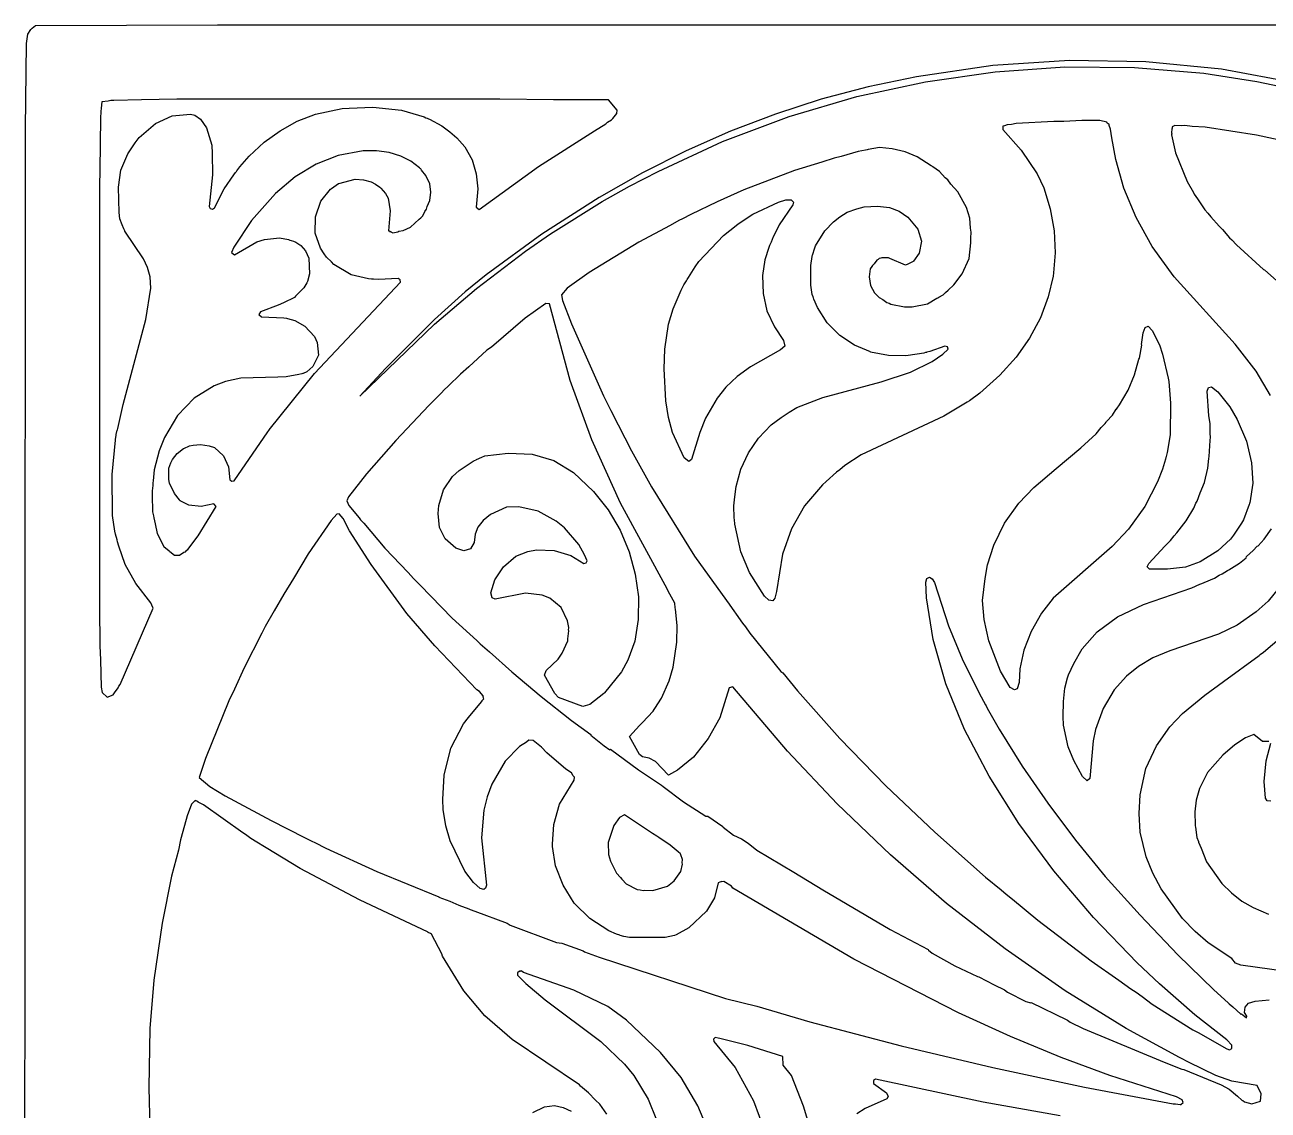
# Model space of a CAD drawing. Header units: millimetres. Extents: x 0 to 300, y 0 to 300.
# Drawn here: x 0 to 175.5, y 146.5 to 299.6 of the extents above; entities that cross this region are included whole.
import ezdxf

# ---------------------------------------------------------------- set-up
doc = ezdxf.new("R2010")
doc.units = ezdxf.units.MM
doc.layers.add('CUT', color=7, linetype='CONTINUOUS')

msp = doc.modelspace()

# ---------------------------------------------------------------- linework, layer by layer
at = {"layer": 'CUT'}
for points in [[(279.572, 0.1191), (2.5999, 0.0003), (1.9464, 0.0001), (0.0715, 1.875), (0.07, 7.8718), (0.0686, 13.8848), (0.0526, 79.912), (0.0454, 109.8495), (0.1191, 284.9896), (0.2976, 296.9865), (0.4558, 298.3313), (0.8782, 298.9577), (1.072, 299.1638), (1.5572, 299.5236), (27.2191, 299.6129), (245.5886, 299.6272)], [(179.5114, 291.4223), (168.9397, 293.3579), (158.2489, 294.4002), (147.4688, 294.6087), (136.6588, 293.894), (125.8787, 292.3157), (119.0592, 290.8863), (112.4184, 289.1293), (105.9563, 287.0447), (99.6431, 284.6326), (93.3894, 281.8631), (87.2251, 278.766), (81.0905, 275.2819), (73.0203, 270.1002), (65.1585, 264.3826), (62.1806, 261.9705), (57.8626, 258.0396), (50.9538, 251.1606), (47.3207, 247.2595), (57.8328, 257.4142), (63.7887, 262.4469), (70.6975, 267.7179), (74.2413, 270.13), (81.5372, 274.6863), (85.3787, 276.8602), (89.399, 278.9447), (98.5114, 283.1734), (107.892, 286.6874), (117.4511, 289.5164), (127.1592, 291.601), (136.9864, 293.0006), (146.8136, 293.6855), (156.6408, 293.5962), (166.4084, 292.7921), (173.9128, 291.6307), (181.3279, 290.0822)], [(175.8454, 247.33), (173.7924, 250.7833), (170.8579, 254.5758), (162.2594, 264.0965), (159.1489, 268.3424), (156.8722, 272.4442), (155.1359, 276.5734), (153.996, 280.6486), (153.4198, 283.693), (153.2757, 284.9304), (153.0879, 285.447), (153.0564, 285.6134), (152.9278, 285.6623), (152.7639, 285.777), (152.7403, 285.8772), (151.7382, 286.1471), (149.2001, 286.1203), (146.688, 286.001), (145.2468, 286.0013), (139.9386, 285.7053), (139.2914, 285.5787), (138.6659, 285.5236), (138.2805, 285.381), (138.0577, 285.3374), (138.0473, 284.8764), (140.667, 281.9309), (142.918, 278.6282), (143.8223, 276.6394), (144.7281, 273.675), (145.2905, 270.5671), (145.4441, 267.4432), (145.2058, 264.6514), (145.1427, 264.1726), (144.4454, 261.2322), (143.3588, 258.2857), (141.827, 255.4382), (139.9343, 252.7394), (137.6594, 250.1975), (134.8144, 247.6837), (133.3332, 246.5812), (133.0413, 246.3984), (129.7485, 244.4186), (118.0531, 238.9427), (115.7519, 237.4663), (115.053, 236.8647), (114.5882, 236.5341), (113.1447, 235.2221), (112.5878, 234.7427), (110.0781, 231.7562), (108.2256, 228.5151), (106.9684, 224.948), (106.1057, 219.6628), (105.8853, 218.7497), (105.5946, 218.3801), (105.0316, 218.4531), (104.4171, 219.0238), (102.3088, 222.3712), (101.0775, 225.2603), (100.2221, 229.1653), (100.1715, 229.8435), (100.1588, 230.014), (100.1564, 230.0466), (100.1547, 230.0692), (100.0997, 231.7587), (100.2251, 233.0396), (100.416, 234.4972), (101.1069, 236.946), (102.171, 239.2332), (103.5749, 241.296), (105.36, 243.1733), (106.7694, 244.2331), (107.9126, 245.0043), (109.0049, 245.6219), (112.6716, 247.0556), (120.8688, 249.2455), (125.043, 250.6357), (128.1062, 252.1528), (129.6068, 253.1546), (130.3368, 253.8685), (130.2361, 254.1831), (129.8922, 254.3033), (127.7547, 253.5458), (127.3399, 253.4322), (127.2903, 253.4186), (127.1459, 253.379), (126.8943, 253.3101), (124.7032, 252.9702), (124.3288, 252.9495), (121.9267, 252.9773), (119.3948, 253.4709), (119.3806, 253.4747), (117.1141, 254.4305), (115.0549, 255.7936), (113.2785, 257.6077), (111.9218, 259.7313), (111.409, 260.9125), (111.3448, 261.0947), (111.3094, 261.1955), (111.2862, 261.2613), (111.1673, 261.5991), (110.9579, 262.9202), (110.9579, 265.667), (111.1389, 266.9439), (111.1618, 267.0182), (111.2007, 267.1449), (111.2893, 267.433), (111.4337, 267.9028), (111.6272, 268.4489), (112.9588, 270.5447), (114.1707, 271.8216), (115.0751, 272.5511), (116.1068, 273.1889), (117.473, 273.6944), (118.5105, 273.9388), (120.3634, 274.061), (122.0831, 273.8781), (123.4292, 273.3609), (124.663, 272.4761), (126.0435, 270.8047), (126.5645, 269.0935), (126.251, 267.4303), (125.4624, 266.3063), (125.4021, 266.2297), (124.6432, 265.853), (124.3454, 265.726), (122.0938, 266.6615), (121.906, 266.7695), (121.7928, 266.7611), (120.9967, 266.7654), (120.8196, 266.6888), (120.6007, 266.6726), (120.4712, 266.538), (120.2688, 266.4504), (119.8863, 265.9305), (119.6508, 265.686), (119.5847, 265.5207), (119.3385, 265.186), (119.1822, 264.0844), (119.3981, 262.8751), (119.9713, 261.8142), (120.6253, 261.1757), (121.1043, 260.8997), (121.6772, 260.4523), (122.0264, 260.3684), (122.2604, 260.2336), (124.1986, 259.8315), (125.2428, 259.8276), (127.4148, 260.2638), (128.7598, 261.0479), (128.8718, 261.0958), (129.0221, 261.2009), (129.6271, 261.5536), (129.9205, 261.8291), (129.9725, 261.8655), (130.3361, 262.2193), (131.1287, 262.9635), (132.3219, 264.5123), (133.3213, 266.647), (133.5605, 268.8625), (133.5321, 269.5561), (133.5866, 270.3687), (133.4744, 270.9658), (133.4174, 272.3598), (132.9163, 273.8417), (131.704, 276.0629), (130.7209, 277.1717), (130.2792, 277.757), (129.943, 278.0489), (129.1425, 278.9516), (128.1831, 279.5764), (128.1122, 279.6379), (127.9557, 279.7246), (125.9879, 281.0061), (124.2617, 281.712), (122.4498, 282.1605), (120.6671, 282.3066), (119.0666, 282.0263), (118.901, 282.0158), (118.6855, 281.9596), (117.6461, 281.7776), (115.2508, 281.0636), (114.2399, 280.7998), (112.5367, 280.2545), (108.669, 279.1016), (101.4894, 276.3424), (97.7615, 274.6726), (94.0131, 272.8874), (92.8498, 272.2657), (92.3278, 272.0299), (91.1072, 271.3343), (86.6692, 268.9624), (79.6881, 264.6846), (76.5611, 262.4742), (75.7983, 261.5602), (75.9397, 260.7274), (77.1782, 257.4269), (81.6988, 247.2859), (82.6937, 245.3335), (82.7335, 245.247), (82.8425, 245.0415), (85.6503, 239.5316), (88.476, 234.4451), (94.5497, 224.6795), (99.0447, 218.4102), (99.1341, 218.2802), (99.1869, 218.2119), (101.3252, 215.2294), (101.7658, 214.6855), (102.353, 213.7874), (106.7306, 208.3974), (107.0099, 208.2111), (109.0677, 205.6706), (115.0789, 198.9457), (121.5536, 192.2631), (128.4573, 185.716), (135.6284, 179.3777), (137.8104, 177.5827), (138.5268, 176.9573), (139.4164, 176.2616), (143.0073, 173.3076), (150.5173, 167.5858), (154.4179, 164.8523), (156.1378, 163.6008), (156.8763, 163.1295), (157.707, 162.5473), (157.7129, 162.5371), (159.1125, 161.4353), (164.8897, 157.832), (165.6479, 157.4694), (169.6691, 155.1562), (170.0706, 155.0245), (170.3622, 155.1871), (170.3615, 155.651), (169.6814, 156.4066), (165.1449, 159.962), (160.166, 164.3145), (157.0229, 167.2784), (150.8365, 173.673), (145.2581, 180.2643), (140.3191, 186.9696), (136.1281, 193.6277), (132.6656, 200.2217), (130.0069, 206.6696), (128.2117, 212.914), (127.2808, 218.81), (127.19, 221.0196), (127.3541, 221.513), (127.7148, 221.6795), (128.1047, 221.4767), (128.4228, 220.9592), (130.389, 214.8277), (132.2995, 210.1994), (134.7051, 205.3299), (135.6226, 203.6784), (135.6873, 203.5448), (135.8677, 203.2372), (137.5192, 200.2645), (140.7993, 195.0457), (144.398, 189.8119), (148.3137, 184.5909), (152.5083, 179.4735), (157.4174, 173.9986), (162.7488, 168.429), (167.836, 163.461), (169.867, 161.6446), (169.982, 161.4948), (170.5071, 161.0721), (171.6285, 160.0693), (171.726, 160.0911), (172.4239, 159.5294), (172.4834, 159.7676), (172.1474, 160.265), (172.2352, 161.0489), (172.719, 161.5935), (173.6682, 161.8836), (175.6582, 162.0802)], [(177.9981, 283.1493), (173.8634, 284.071), (166.6371, 285.1966), (164.7635, 285.2964), (163.7372, 285.4334), (163.221, 285.3786), (162.3152, 285.4269), (161.9655, 285.2206), (161.9494, 285.0002), (161.9096, 284.9497), (161.8607, 284.4138), (161.8958, 284.268), (161.8846, 284.114), (162.4153, 281.5828), (164.0556, 277.5401), (164.967, 275.9731), (165.0386, 275.7583), (165.5248, 275.0936), (166.5868, 273.5487), (167.0036, 273.0719), (167.3912, 272.5422), (168.5824, 271.2435), (168.7173, 271.0653), (169.038, 270.7448), (170.0641, 269.5709), (170.3774, 269.2867), (171.0242, 268.5815), (174.8658, 265.0973), (175.0056, 265.0873), (178.4119, 261.9967)], [(176.8945, 220.0561), (175.4831, 218.3401), (173.7933, 216.7956), (171.1427, 214.9075), (168.503, 213.6491), (161.6386, 211.3014), (159.2498, 210.3), (157.2253, 209.1099), (155.5264, 207.7309), (153.7908, 205.7845), (152.2067, 203.1664), (151.1322, 200.2041), (150.8046, 198.6052), (150.3232, 193.2801), (149.9467, 192.9778), (149.3239, 193.5937), (148.0591, 195.8189), (147.2946, 197.7468), (146.6381, 200.8194), (146.5709, 202.0207), (146.6261, 204.1573), (146.813, 206.0637), (147.1259, 207.313), (147.127, 207.3161), (147.1327, 207.3318), (147.1375, 207.345), (147.3497, 207.9286), (148.06, 209.5443), (149.2555, 211.5838), (151.3852, 213.9796), (154.2244, 216.1193), (157.9284, 217.8486), (164.711, 220.2198), (165.8732, 220.704), (166.1612, 220.8059), (166.4764, 220.9554), (167.9272, 221.5599), (168.609, 221.9666), (169.0077, 222.1557), (169.7766, 222.6428), (169.9426, 222.7293), (170.1051, 222.8509), (170.3329, 222.9952), (171.4709, 223.6742), (172.3941, 224.4485), (172.4647, 224.6249), (173.3965, 225.4504), (173.9341, 226.0571), (174.0915, 226.1161), (174.9551, 227.069), (175.9974, 228.5282)], [(178.054, 166.0562), (171.6257, 166.9742), (170.8763, 167.2184), (170.3811, 167.8847), (167.0446, 170.1297), (165.1803, 171.6903), (163.4094, 173.5515), (160.4124, 177.7229), (159.23, 179.9399), (158.2972, 182.2211), (157.4438, 185.7236), (157.2949, 188.3353), (157.4438, 190.9879), (158.2532, 194.6884), (159.7264, 197.9145), (161.6401, 200.5993), (163.3949, 202.4611), (166.5433, 205.0753), (169.1783, 206.9928), (174.2514, 210.6704), (174.3883, 210.7842), (174.8596, 211.1272), (177.3846, 213.2978)], [(175.6145, 198.5331), (174.7132, 198.5315), (173.4717, 199.5159), (172.2989, 199.0308), (170.7826, 198.0363), (169.0959, 196.5822), (166.9244, 194.1401), (165.7971, 191.9), (165.361, 190.2606), (165.1609, 188.5732), (165.1875, 186.73), (165.1933, 186.6914), (165.1896, 186.6348), (165.2296, 186.448), (165.4532, 184.9503), (165.6693, 184.3948), (165.6877, 184.3091), (166.0275, 183.4747), (166.787, 181.5231), (168.9616, 178.4795), (170.311, 177.1555), (171.8052, 176.0093), (173.4012, 175.0892), (175.5424, 174.1771)], [(175.8751, 190.0893), (175.3806, 190.1436), (175.1143, 190.5223), (174.9545, 192.8633), (175.2232, 195.7961), (175.8912, 198.2819)], [(82.1905, 145.9591), (81.2075, 147.3246), (80.582, 147.9112), (79.5925, 148.9686), (78.474, 149.888), (78.2989, 150.0522), (68.8258, 156.4949), (64.9699, 159.8092), (61.9722, 163.3204), (58.9908, 168.2342), (58.8867, 168.5374), (57.409, 171.3494), (57.2924, 171.4045), (57.2893, 171.4105), (56.9749, 171.5567), (56.9438, 171.608), (47.2524, 176.1694), (38.9169, 180.5976), (34.0785, 183.4922), (32.5237, 184.4566), (32.1868, 184.6882), (31.952, 184.8496), (31.1594, 185.3944), (30.8175, 185.6294), (25.242, 189.5708), (24.5124, 189.9635), (24.2784, 190.1243), (24.2291, 190.116), (24.071, 190.2011), (23.5407, 189.6957), (22.949, 188.0412), (22.8184, 187.5327), (22.0312, 184.6646), (21.7042, 183.1957), (20.7547, 179.4997), (19.4146, 172.8885), (18.2258, 164.8325), (17.6914, 158.0343), (17.5426, 149.7077), (17.6608, 143.9642)], [(97.0309, 142.3124), (95.0115, 147.1193), (92.6592, 151.0889), (89.7436, 154.6595), (84.9559, 159.1815), (82.3061, 161.116), (77.495, 163.4159), (70.4027, 165.9118), (70.1055, 166.1391), (69.9483, 166.0717), (69.8679, 166.1), (69.5691, 165.8905), (69.5749, 165.5256), (70.754, 164.3558), (73.4538, 162.0721), (81.3365, 156.1825), (84.681, 152.9873), (86.0049, 151.3894), (88.0163, 148.051), (89.1798, 145.1267)], [(111.4157, 142.1009), (109.952, 147.0562), (108.2455, 151.3807), (107.0418, 152.8425), (107.0222, 154.0508), (102.0633, 155.6332), (98.1298, 156.6047), (97.897, 156.67), (97.8883, 156.6643), (97.4721, 156.7671), (97.2366, 156.5365), (97.2623, 156.2078), (100.2705, 152.5188), (102.8668, 147.8035), (106.8885, 137.0239)], [(146.1691, 145.7198), (135.3059, 147.6506), (120.1044, 150.8765), (119.7982, 150.682), (119.8031, 150.2864), (121.664, 148.9698), (121.8588, 148.4365), (121.6927, 148.1104), (118.6113, 146.7262), (117.4739, 146.0014)], [(71.7087, 146.1563), (73.3981, 146.9516), (74.7982, 147.1365), (76.0269, 146.8955), (77.1494, 146.3373)]]:
    msp.add_lwpolyline(points, dxfattribs=at)
for points in [[(13.0957, 242.4801), (13.1438, 242.6897), (13.9184, 246.0694), (17.125, 258.0436), (17.8042, 262.4806), (17.7183, 264.0817), (17.3717, 265.4095), (16.7643, 266.6267), (14.1504, 270.5068), (14.1309, 270.5538), (14.0935, 270.6444), (13.999, 270.8728), (13.7663, 271.4351), (13.471, 272.2373), (13.3411, 273.1628), (13.2815, 276.738), (13.5922, 279.1073), (14.5591, 281.4129), (15.6271, 283.0045), (16.1834, 283.7178), (18.4895, 285.7138), (20.8529, 286.8005), (23.3987, 287.0147), (24.0483, 286.8696), (24.8114, 286.3248), (25.6915, 285.116), (26.4166, 282.6514), (26.4891, 281.4856), (26.5345, 278.4478), (26.0698, 273.9859), (26.1932, 273.713), (26.5121, 273.6117), (26.7919, 273.7953), (28.1902, 276.4714), (29.5244, 278.464), (29.7794, 278.7935), (29.8972, 278.9456), (29.9761, 279.0475), (30.4042, 279.6005), (31.6974, 281.1259), (33.8364, 283.0822), (36.0518, 284.6773), (38.4507, 286.0295), (41.0602, 287.0432), (44.8098, 287.8197), (45.809, 287.88), (49.1503, 287.9985), (53.1846, 287.6041), (56.3804, 286.6357), (56.6444, 286.5256), (56.8173, 286.4535), (56.99, 286.3814), (57.1624, 286.3095), (58.898, 285.4049), (60.0215, 284.5478), (61.0072, 283.6782), (62.1125, 282.4314), (63.1469, 280.6058), (63.7556, 278.6286), (63.9682, 276.4736), (63.7191, 273.9265), (64.1497, 273.5781), (72.5405, 279.651), (80.4229, 284.6934), (82.0546, 285.6784), (82.2835, 285.8835), (82.8548, 286.249), (82.8949, 286.2986), (82.9369, 286.3251), (83.0049, 286.4346), (83.5667, 287.1295), (83.6138, 287.5707), (82.4276, 289.0649), (74.6265, 289.0733), (67.0928, 289.1578), (21.4757, 289.128), (16.4827, 289.0328), (12.6148, 288.9795), (12.437, 288.9557), (12.1558, 288.9503), (11.8202, 288.8732), (10.9266, 288.7537), (10.8337, 287.8727), (10.7521, 287.4012), (10.7462, 287.0434), (10.7228, 286.8216), (10.6708, 282.4449), (10.5742, 276.5593), (10.5761, 274.4857), (10.5742, 274.3257), (10.5742, 215.9615), (10.6323, 213.5502), (10.6337, 212.0347), (10.7166, 210.0533), (10.81, 206.1753), (10.9538, 205.4268), (11.6411, 204.7794), (12.4916, 205.1034), (12.6914, 205.3976), (12.6941, 205.3992), (13.229, 206.1101), (13.3228, 206.3271), (13.4916, 206.5756), (18.1495, 217.3282), (18.1119, 217.4115), (18.1145, 217.4173), (18.1007, 217.4365), (17.8116, 218.0782), (15.6951, 220.7947), (14.1881, 223.4818), (13.2886, 226.1001), (13.1291, 226.7014), (13.0577, 226.9702), (12.8511, 227.7487), (12.7294, 228.2073), (12.418, 230.402), (12.3886, 236.1654), (12.8272, 241.0186), (12.9066, 241.5426), (12.9202, 241.6319), (12.9328, 241.7156), (12.9479, 241.815), (13.0898, 242.4543), (13.0918, 242.4628)], [(22.4538, 239.8473), (22.4956, 239.8732), (23.2889, 240.2175), (23.7918, 240.3428), (24.8304, 240.4401), (26.0418, 240.2473), (26.8021, 239.9744), (28.0609, 238.8396), (28.7628, 237.2749), (28.9789, 235.4527), (29.2373, 235.2375), (29.5669, 235.3037), (34.3455, 242.2196), (34.4902, 242.4151), (34.5216, 242.4574), (34.5308, 242.47), (34.5334, 242.4734), (40.9035, 250.4581), (53.0482, 263.3343), (53.0191, 263.6718), (52.7366, 263.8589), (49.9562, 263.7158), (49.2469, 263.745), (49.0198, 263.7544), (48.9669, 263.7566), (48.5437, 263.774), (46.0718, 264.3595), (43.6621, 265.815), (43.2984, 266.1765), (42.633, 266.8466), (42.2995, 267.3282), (41.7679, 268.1359), (41.036, 270.2407), (41.0395, 272.5481), (41.8193, 274.7485), (43.193, 276.4439), (43.2986, 276.5384), (44.3197, 277.2255), (44.3491, 277.2418), (46.6547, 277.8433), (47.8316, 277.7811), (48.904, 277.475), (48.9287, 277.4651), (49.537, 277.1361), (50.1522, 276.7146), (50.2683, 276.6022), (50.9311, 275.8289), (51.3282, 275.1771), (51.5795, 273.3683), (51.3836, 270.5774), (51.491, 270.5537), (51.5016, 270.4959), (51.7001, 270.4728), (51.7143, 270.4079), (51.9861, 270.2919), (52.6674, 270.4264), (52.824, 270.5002), (53.4151, 270.5943), (54.4535, 271.0833), (55.6778, 272.2148), (55.9183, 272.4154), (55.9521, 272.4684), (56.2013, 272.6987), (56.4702, 273.2785), (56.7049, 273.6454), (56.7982, 273.9855), (57.1958, 274.8428), (57.3476, 276.0071), (57.2019, 277.1768), (56.6482, 278.3954), (56.0365, 279.1079), (55.9047, 279.293), (55.8217, 279.3582), (55.7209, 279.4756), (54.5335, 280.4021), (53.1097, 281.1004), (51.4733, 281.5973), (49.6591, 281.8619), (47.8074, 281.8619), (44.2723, 281.1905), (41.1753, 279.9545), (38.1985, 278.1687), (35.3954, 275.8346), (32.0401, 272.0378), (29.5245, 268.2527), (29.2184, 267.5225), (29.6351, 267.1742), (32.7692, 268.9943), (33.8683, 269.3265), (35.9781, 269.5652), (37.2536, 269.3311), (37.4475, 269.2626), (37.6327, 269.1972), (37.939, 269.089), (38.2799, 268.9685), (38.8443, 268.6157), (38.9344, 268.5242), (38.9511, 268.5073), (38.9627, 268.4955), (38.9742, 268.4838), (39.628, 267.7519), (40.1139, 266.7013), (40.2348, 264.5018), (39.9206, 263.4216), (39.8474, 263.2496), (39.4024, 262.5137), (39.3034, 262.4126), (39.1988, 262.3057), (39.1313, 262.2368), (38.2437, 261.3301), (38.0878, 261.1841), (36.5293, 260.405), (35.8025, 260.0848), (33.2906, 259.1595), (33.0809, 258.7452), (33.4168, 258.4246), (36.58, 258.3094), (36.9893, 258.2484), (37.1138, 258.2219), (38.1265, 257.8982), (39.554, 257.1056), (40.8972, 255.6767), (41.3107, 254.8352), (41.479, 253.0477), (40.6787, 251.4284), (39.8287, 250.6694), (39.3208, 250.4281), (39.2875, 250.4203), (39.1233, 250.3815), (38.7239, 250.2873), (38.6856, 250.2783), (36.9439, 249.9879), (35.7425, 249.9173), (30.5396, 249.7894), (28.3749, 249.3282), (26.7628, 248.7145), (23.915, 246.9599), (21.5686, 244.5246), (19.7365, 241.4125), (18.9855, 239.5213), (18.312, 236.8475), (18.1578, 235.283), (18.1119, 235.0217), (18.0933, 234.6287), (18.0188, 233.8727), (18.0305, 233.2999), (17.991, 232.463), (18.0629, 231.7258), (18.0796, 230.9171), (18.1947, 230.3746), (18.226, 230.054), (18.4357, 229.2397), (18.7259, 227.8723), (19.6394, 226.0439), (20.4073, 225.4142), (20.4545, 225.3608), (20.4898, 225.3466), (21.1632, 224.7944), (21.8666, 224.7939), (22.4673, 225.209), (22.7275, 225.2648), (22.9214, 225.5228), (23.0554, 225.6154), (24.4887, 227.5501), (27.0522, 231.6611), (26.6928, 232.0501), (24.943, 231.6836), (23.1995, 231.8417), (22.0467, 232.4292), (22.0067, 232.4666), (21.9987, 232.4741), (21.9968, 232.4759), (21.9826, 232.4891), (21.9317, 232.5368), (21.8911, 232.5748), (21.8612, 232.6028), (21.141, 233.4849), (20.4465, 234.9641), (20.362, 235.4678), (20.3422, 236.7683), (20.3855, 237.069), (20.6546, 237.8305), (20.8728, 238.3092), (21.541, 239.1347), (22.4361, 239.8363), (22.4393, 239.8383), (22.4434, 239.8409)], [(106.4875, 271.4105), (105.9482, 270.2491), (105.6299, 269.7194), (105.3453, 268.9506), (105.1446, 268.5184), (104.8652, 267.654), (104.7653, 267.3841), (104.7507, 267.2999), (104.4885, 266.4886), (104.1403, 264.2614), (104.2274, 261.7435), (104.7779, 259.2942), (105.8594, 257.0033), (107.1022, 255.1148), (107.2795, 254.2925), (106.6973, 253.756), (102.438, 251.4019), (100.5628, 250.0253), (98.9541, 248.5062), (97.7242, 246.9806), (96.1147, 244.1411), (95.2815, 242.1175), (94.1282, 238.2958), (93.7307, 238.0024), (93.094, 238.5395), (91.4606, 242.1091), (90.8593, 244.2495), (90.4996, 246.5964), (90.2617, 251.0876), (90.3521, 253.8661), (90.8898, 257.3915), (91.5536, 259.5747), (92.659, 262.2118), (93.054, 262.9391), (93.4156, 263.5164), (93.5319, 263.7021), (93.7206, 264.0033), (94.6403, 265.4716), (95.1721, 266.2237), (98.6273, 269.8875), (100.4294, 271.3419), (100.7185, 271.5619), (102.802, 272.9119), (106.384, 274.6128), (107.4238, 274.9249), (108.1882, 274.9357), (108.5002, 274.594), (108.4384, 274.2394)], [(65.6297, 211.1581), (68.7456, 208.3516), (72.9185, 204.8642), (77.2023, 201.473), (79.8977, 199.4896), (79.9291, 199.4338), (81.7754, 197.8852), (82.6093, 197.3492), (82.7077, 197.4218), (86.6572, 194.5156), (89.9043, 192.341), (89.916, 192.3178), (90.07, 192.2161), (90.1137, 192.1676), (93.0023, 189.9937), (96.1589, 187.9985), (96.4475, 187.9591), (98.5639, 186.5417), (98.571, 186.45), (100.0302, 185.3183), (101.1816, 184.7887), (102.1059, 184.1697), (103.3655, 183.1742), (108.5765, 180.1042), (112.6481, 177.5752), (122.1664, 172.013), (127.5383, 169.1472), (127.5463, 169.0588), (128.0824, 168.6419), (131.2688, 166.8849), (134.4849, 165.3662), (134.6901, 165.332), (136.8464, 164.1816), (138.281, 163.5018), (138.7136, 163.1625), (141.3044, 161.8224), (141.9893, 161.6437), (142.0718, 161.6953), (147.1126, 159.2422), (147.2075, 159.2019), (147.5581, 158.9338), (149.3746, 158.0404), (160.8099, 153.2757), (163.3412, 152.293), (163.5981, 152.2563), (168.8675, 150.0762), (170.0147, 149.4552), (171.1951, 148.4661), (171.7839, 147.9164), (171.9305, 147.85), (172.1566, 147.6606), (173.1919, 147.3866), (174.4193, 147.7764), (174.5067, 148.7848), (173.9525, 149.9633), (170.3661, 150.6037), (168.1194, 151.3827), (164.3631, 153.2045), (163.0731, 153.9011), (163.0131, 153.9228), (155.4834, 158.014), (146.8674, 163.3513), (138.403, 169.2829), (130.1322, 175.6794), (122.2015, 182.5359), (114.6746, 189.7343), (107.6839, 197.1414), (99.9793, 206.2518), (99.4519, 206.0909), (98.1139, 201.8656), (96.4597, 198.9416), (94.3865, 196.3235), (92.1496, 194.4746), (90.8748, 193.788), (89.0478, 195.6727), (88.159, 196.1569), (87.2156, 196.3469), (86.7977, 196.6774), (85.3863, 199.2244), (86.7956, 200.7899), (87.2251, 201.1908), (88.714, 202.7988), (88.8336, 203.054), (88.9393, 203.1713), (89.8768, 204.6106), (90.9834, 207.0566), (91.5491, 209.0217), (92.0477, 212.5132), (92.1071, 214.8643), (91.877, 217.1831), (91.7997, 217.3681), (91.7766, 218.0531), (90.8142, 219.7255), (90.6773, 220.0531), (84.1169, 232.1614), (80.0359, 241.068), (76.9868, 249.4385), (74.0741, 260.2774), (73.5458, 260.3103), (70.6726, 258.2573), (65.9182, 254.1509), (65.2285, 253.7386), (62.7048, 251.3754), (61.5165, 250.3491), (59.8013, 248.6566), (59.2288, 248.1205), (58.8364, 247.7045), (57.033, 245.9249), (52.3921, 240.9867), (48.26, 236.29), (45.7128, 233.0603), (45.4652, 232.4908), (45.7708, 231.8307), (47.2248, 230.0957), (47.4348, 229.8091), (47.874, 229.321), (50.8372, 225.7851), (54.1206, 222.3786), (54.89, 221.5234), (55.8445, 220.59), (60.365, 215.9), (63.8517, 212.7595), (64.3133, 212.3081)], [(157.2711, 252.4575), (157.3555, 252.6198), (157.6533, 254.4363), (157.6106, 254.5157), (157.8729, 256.176), (158.1456, 256.9201), (158.5554, 257.1058), (159.1534, 256.5217), (160.1459, 254.5011), (160.592, 253.1772), (161.4149, 249.7905), (161.4954, 249.3319), (161.7344, 246.2473), (161.6746, 241.7999), (161.2436, 239.3067), (161.1042, 238.7301), (161.0957, 238.6949), (161.0654, 238.5695), (161.0181, 238.3739), (160.5864, 236.9638), (159.8943, 235.1617), (158.1091, 231.6804), (155.8092, 228.472), (153.5041, 226.0484), (145.1608, 218.7459), (143.4952, 216.6343), (142.0553, 214.0448), (141.0061, 211.3943), (140.4458, 208.7563), (140.3467, 206.8268), (140.0675, 205.9428), (139.6952, 205.7843), (139.0972, 206.1396), (137.7158, 208.4362), (136.1028, 212.7373), (135.441, 215.7098), (135.2012, 218.4187), (135.5661, 221.5075), (135.9176, 223.4497), (136.7867, 226.2401), (138.2884, 229.3084), (140.3207, 232.1593), (142.4286, 234.3356), (145.5629, 237.0401), (149.0782, 239.935), (151.2354, 241.9435), (151.9308, 242.799), (152.4847, 243.4003), (152.6362, 243.5502), (152.7091, 243.6439), (153.5336, 244.539), (154.0746, 245.3978), (154.0773, 245.4013), (154.0895, 245.4215), (154.1833, 245.5703), (154.5462, 246.0168), (155.7542, 248.1038), (156.6426, 250.2564)], [(172.4439, 240.893), (173.1671, 237.8491), (173.3177, 234.9514), (172.8995, 232.2076), (172.8743, 232.1207), (172.8599, 232.0711), (172.85, 232.0373), (172.8257, 231.9535), (172.0082, 229.8119), (171.7513, 229.328), (170.6317, 227.6119), (170.1802, 227.0821), (168.4153, 225.396), (165.916, 223.8644), (163.8574, 223.1187), (161.2948, 222.8095), (158.7655, 222.8456), (158.4281, 223.1444), (158.684, 223.6307), (160.9058, 226.0711), (161.7185, 226.8737), (162.2574, 227.5558), (162.6046, 227.9372), (163.9236, 229.6478), (165.0121, 231.4172), (165.3119, 232.1379), (165.4623, 232.4065), (165.9202, 233.6), (166.5271, 235.0589), (167.0084, 237.1027), (167.1168, 238.4347), (167.179, 238.7169), (167.3293, 240.9962), (167.3288, 241.0376), (167.3598, 241.4192), (167.3161, 242.0214), (167.2985, 243.3944), (167.1395, 244.4566), (166.8877, 247.9282), (167.0629, 248.4779), (167.4901, 248.5588), (168.3865, 247.8699), (170.0729, 245.7288), (171.1316, 243.938)], [(63.7981, 238.2923), (64.5508, 238.6429), (64.9493, 238.8132), (68.245, 239.1903), (71.6563, 239.042), (74.6838, 238.1596), (77.4494, 236.449), (80.308, 233.7764), (82.38, 231.1838), (84.0583, 228.3297), (85.3468, 225.263), (86.1741, 222.1309), (86.6277, 218.916), (86.5972, 215.7126), (86.1088, 212.6948), (85.1335, 210.0055), (84.223, 208.3566), (81.8346, 205.3795), (81.7344, 205.2675), (79.7524, 203.7292), (78.8079, 203.4527), (75.331, 204.7205), (74.8361, 205.2816), (73.3783, 207.8609), (73.605, 208.5327), (75.3086, 210.1485), (75.8942, 210.9591), (76.6558, 212.7341), (76.6742, 212.9695), (76.6855, 213.0013), (76.7992, 214.1095), (76.7711, 214.2133), (76.801, 214.597), (76.6348, 215.5463), (75.7409, 217.4072), (74.1498, 218.7278), (73.0477, 219.1609), (70.6738, 219.4403), (66.418, 218.6104), (66.0005, 218.7882), (65.8128, 219.4759), (66.3504, 221.314), (67.6142, 223.1489), (69.3375, 224.6568), (71.0096, 225.3293), (72.2482, 225.5517), (74.746, 225.4544), (77.071, 224.7689), (78.9408, 223.6374), (79.2652, 223.7308), (79.395, 224.0037), (79.0245, 224.8646), (78.218, 226.2903), (76.1938, 228.6579), (75.0201, 229.622), (72.4935, 231.0004), (69.7708, 231.6222), (68.0374, 231.5683), (65.756, 230.5382), (64.7307, 229.7069), (63.9719, 228.7491), (63.6091, 227.7727), (63.4758, 226.6003), (62.9472, 225.7234), (61.9916, 225.4306), (60.8567, 225.8148), (59.3798, 227.1309), (58.5777, 228.7074), (58.3682, 230.6822), (58.4565, 231.8372), (59.1035, 234.0392), (60.3999, 235.9143), (61.321, 236.7741), (63.3153, 238.0675), (63.4803, 238.1443), (63.7112, 238.2519)], [(110.8317, 158.9587), (123.7306, 155.5626), (136.6405, 152.4988), (149.5984, 149.7582), (162.0777, 147.4106), (162.4085, 147.377), (163.0904, 147.3021), (163.0965, 147.3071), (163.1613, 147.3005), (163.4998, 147.5808), (163.3913, 147.9728), (162.5703, 148.3787), (153.1573, 151.377), (146.2839, 153.9467), (139.1298, 156.8981), (131.7985, 160.2361), (117.0167, 167.8063), (99.9329, 177.8388), (99.7465, 178.0962), (98.694, 178.7453), (98.4252, 178.7242), (98.3358, 178.7767), (97.8686, 178.5936), (97.3633, 176.4795), (96.2493, 174.5995), (93.7692, 172.209), (91.9766, 171.2225), (91.7071, 171.1249), (90.3842, 170.8442), (85.3509, 170.844), (84.5593, 170.9979), (84.0767, 171.1653), (84.0198, 171.1851), (84.0048, 171.1903), (83.5386, 171.3521), (82.4651, 171.8148), (79.7688, 173.541), (77.6004, 175.6797), (77.581, 175.7057), (75.9899, 178.2264), (74.9326, 180.9761), (74.5047, 183.7158), (74.4898, 184.0293), (74.6904, 186.8141), (75.5113, 189.6666), (77.5546, 193.069), (77.6187, 193.5003), (77.4161, 193.6784), (77.1687, 194.0955), (76.3754, 194.5932), (73.7084, 196.9377), (72.9607, 197.7364), (71.7696, 198.6595), (71.1442, 198.6893), (70.906, 198.4511), (70.9062, 198.4483), (70.85, 198.4378), (69.854, 197.7926), (67.8419, 195.7522), (65.9572, 192.4915), (65.3065, 190.7247), (64.8257, 188.8299), (64.476, 184.9225), (65.1884, 178.2421), (65.0677, 177.8218), (64.794, 177.6364), (64.2842, 177.7681), (63.3558, 178.6074), (62.148, 180.2401), (60.0532, 184.4886), (59.4469, 186.6331), (59.0866, 188.9075), (59.0283, 190.3506), (59.2135, 193.7713), (60.1012, 197.4074), (60.1721, 197.5804), (61.9524, 201.0282), (62.6604, 201.9066), (64.5019, 204.1127), (64.5585, 204.2618), (64.5972, 204.3098), (64.831, 204.5558), (64.7396, 204.7385), (64.757, 204.7842), (64.7074, 204.8368), (64.7144, 204.9517), (64.2173, 205.5561), (63.814, 205.7842), (57.9204, 212.0335), (53.9431, 216.5793), (48.9342, 223.4666), (45.8653, 228.2634), (44.9814, 229.9915), (44.4194, 230.6469), (44.0659, 230.5728), (43.2786, 229.6977), (40.0253, 224.9943), (37.9639, 221.5183), (36.574, 219.2822), (35.2507, 216.9429), (33.9527, 214.7542), (33.4917, 213.8054), (31.0101, 208.8982), (29.647, 205.8926), (28.8445, 204.2408), (25.5376, 196.1083), (24.6464, 193.4187), (26.1316, 192.1733), (28.3299, 190.8348), (34.7895, 187.3515), (39.5237, 184.9844), (40.5372, 184.4628), (40.9609, 184.2657), (42.5256, 183.4834), (49.7204, 180.1831), (58.4652, 176.6088), (58.488, 176.5632), (60.0067, 175.9676), (60.0379, 175.9659), (61.3093, 175.4463), (62.7222, 174.912), (62.8953, 174.8062), (63.5604, 174.5951), (68.0896, 172.8825), (68.5236, 172.6026), (75.0751, 170.1606), (75.8029, 170.0469), (78.8197, 169.0023), (79.0357, 168.8503), (81.0905, 168.0761), (98.8986, 162.2691), (103.3238, 161.1514)], [(92.2209, 182.9438), (91.135, 183.9096), (89.5312, 184.964), (89.246, 185.1782), (88.6369, 185.5519), (84.6487, 188.1739), (83.9544, 187.7921), (83.1664, 186.6428), (82.3687, 184.2493), (82.4089, 182.5534), (82.6691, 181.642), (83.5411, 179.9252), (84.1016, 179.3129), (84.3042, 179.0719), (84.3598, 179.0309), (84.8855, 178.4566), (86.4344, 177.6181), (86.8938, 177.5915), (87.3144, 177.4864), (87.4832, 177.5574), (88.6534, 177.4898), (90.7496, 178.1145), (91.6806, 178.8472), (92.6002, 180.1918), (92.8521, 181.1988), (92.8147, 181.4185), (92.873, 181.8699), (92.6262, 182.5238), (92.6143, 182.5939), (92.5925, 182.6133), (92.5654, 182.685)]]:
    msp.add_lwpolyline(points, close=True, dxfattribs=at)

doc.saveas('drawing.dxf')
